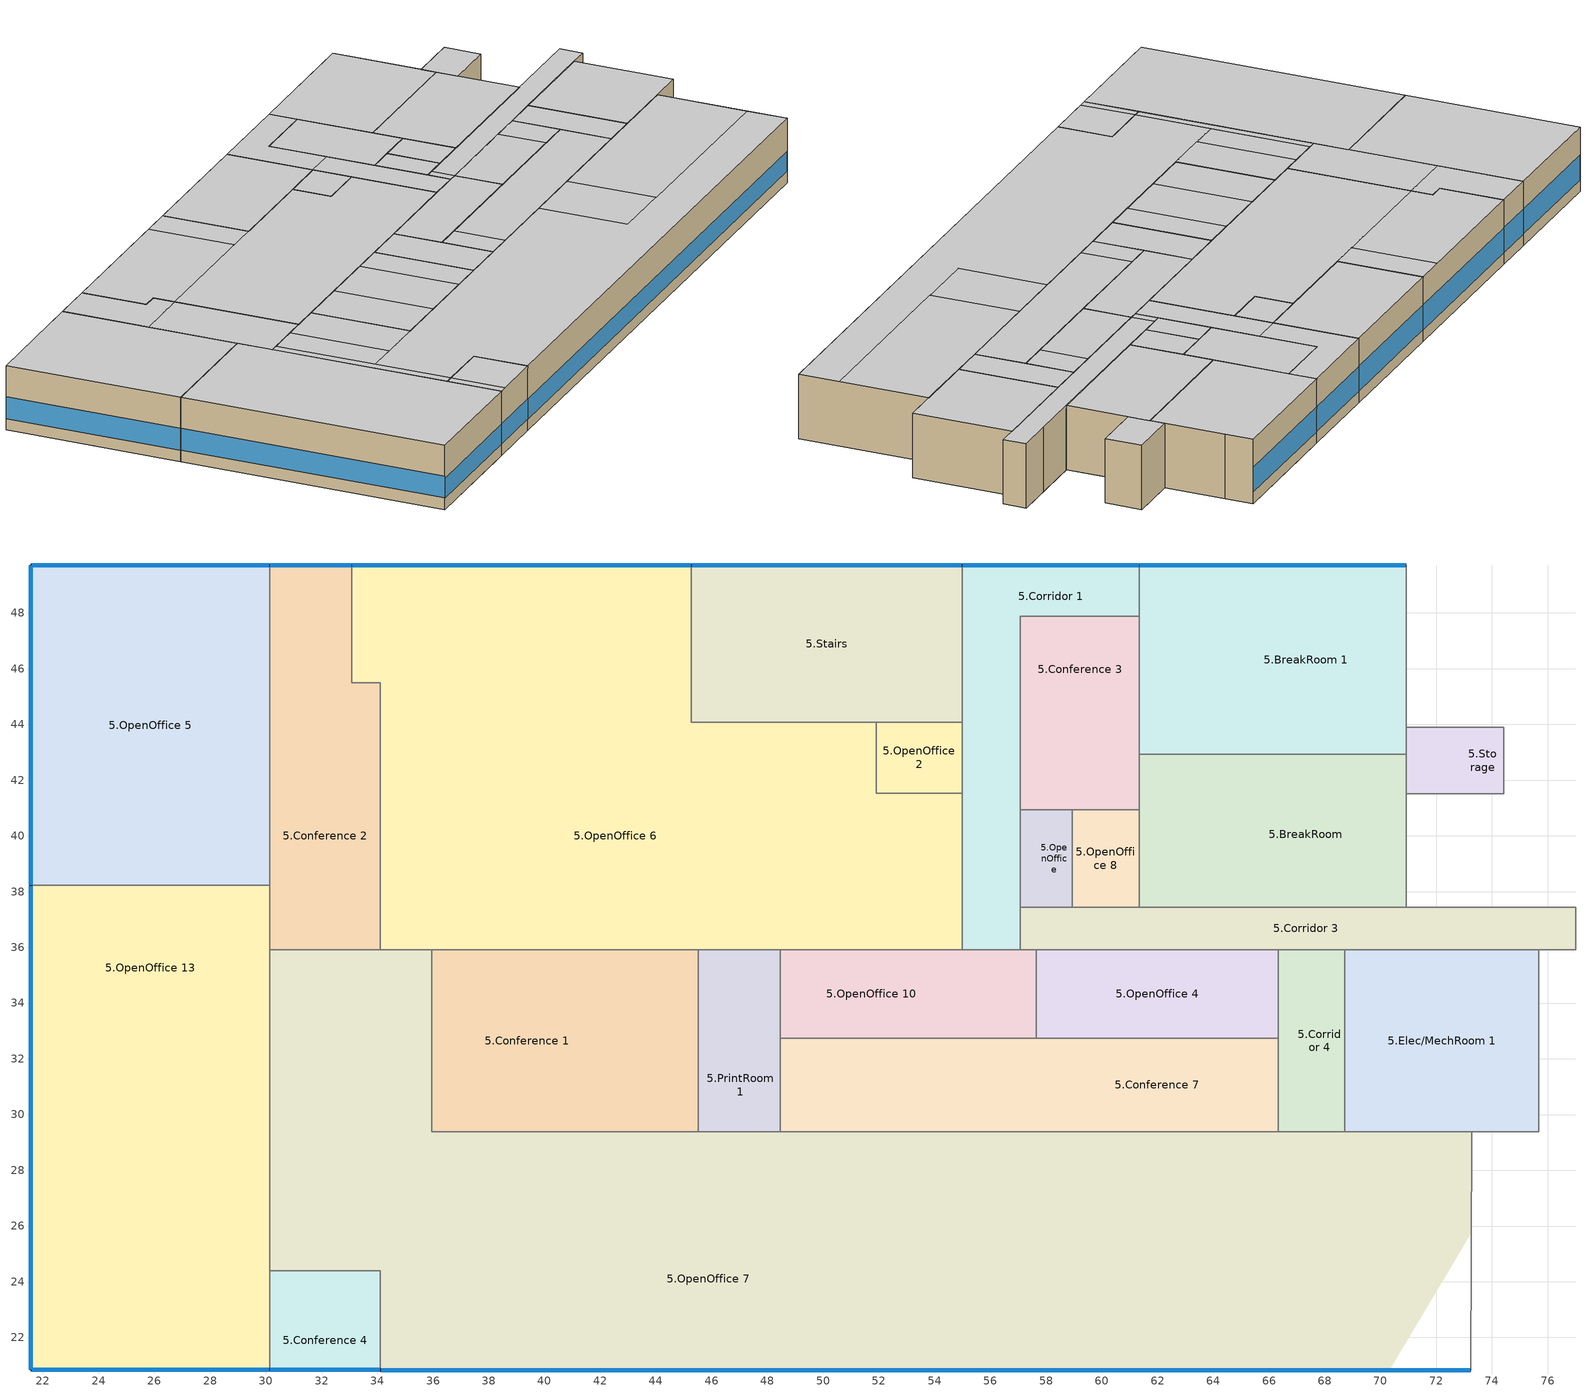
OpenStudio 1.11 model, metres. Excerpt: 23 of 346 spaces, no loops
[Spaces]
5.OpenOffice 13
 floor to 4.Conference 5: 25.83,38.22 25.83,37.41 21.57,37.41 21.57,38.22 z19.35
 floor to 4.Exercise: 28.2,32.3 28.2,26.17 21.57,26.17 21.57,32.3 z19.35
 floor to 4.OpenOffice 7: 30.13,38.22 30.13,32.3 21.57,32.3 21.57,37.41 25.83,37.41 25.83,38.22 z19.35
 floor to 4.Exercise 1: 30.13,22.33 30.13,20.83 29.52,20.83 29.52,22.33 z19.35
 floor to 4.Stair: 29.52,26.17 29.52,20.83 21.57,20.83 21.57,26.17 z19.35
 floor to 4.Corridor 2: 30.13,32.3 30.13,22.33 29.52,22.33 29.52,26.17 28.2,26.17 28.2,32.3 z19.35
 wall outside: 21.57,38.22 21.57,20.83 30.13,20.83 z19.35:23.62
 wall to 5.Conference 2: 30.13,35.92 30.13,38.22 z19.35:23.62
 wall to 5.OpenOffice 7: 30.13,24.4 30.13,35.92 z19.35:23.62
 wall to 5.Conference 4: 30.13,20.83 30.13,24.4 z19.35:23.62
 wall to 5.OpenOffice 5: 30.13,38.22 21.57,38.22 z19.35:23.62
 window: 21.6,20.83 30.11,20.83 z20.12:21.43; 21.57,38.2 21.57,20.86 z20.12:21.56
 ceiling to 6.OpenOffice 17: 30.13,20.83 30.13,38.22 21.57,38.22 21.57,20.83 z23.62
5.Conference 4
 floor to 4.Corridor 2: 31.79,24.4 31.79,22.33 30.13,22.33 30.13,24.4 z19.35
 floor to 4.Exercise 1: 34.11,24.4 34.11,20.83 30.13,20.83 30.13,22.33 31.79,22.33 31.79,24.4 z19.35
 wall outside: 30.13,20.83 34.11,20.83 z19.35:23.62
 wall to 5.OpenOffice 7: 34.11,20.83 34.11,24.4 30.13,24.4 z19.35:23.62
 window: 30.16,20.83 34.09,20.83 z20.12:21.44
 ceiling to 6.OpenOffice 4: 34.11,20.83 34.11,24.4 30.67,24.4 30.67,20.83 z23.62
 ceiling to 6.OpenOffice 17: 30.67,20.83 30.67,24.4 30.13,24.4 30.13,20.83 z23.62
5.OpenOffice 7
 floor to 4.Elec/MechRoom 1: 73.27,29.38 73.26,25.76 72.31,25.76 72.31,29.38 z19.35
 floor to 4.Restroom 2: 42.43,29.38 42.43,27.36 36.31,27.36 36.31,29.38 z19.35
 floor to 4.Restroom 1: 45.61,29.21 45.61,27.36 42.43,27.36 42.43,29.21 z19.35
 floor to 4.Exercise 1: 31.79,27.36 57.64,27.36 57.64,20.83 34.11,20.83 34.11,24.4 31.79,24.4 z19.35
 floor to 4.Restroom: 48.45,29.38 48.45,28.34 51.82,28.34 51.82,27.36 45.61,27.36 45.61,29.38 z19.35; 54.98,29.38 54.98,27.36 51.82,27.36 51.82,29.38 z19.35
 floor to 4.PrintRoom: 45.61,29.38 45.61,29.21 42.43,29.21 42.43,29.38 z19.35
 floor to 4.Conference 4: 66.88,29.38 66.88,27.32 70.32,27.32 70.32,20.83 57.64,20.83 57.64,29.38 z19.35
 floor to 4.Corridor 2: 31.79,27.36 31.79,24.4 30.13,24.4 30.13,27.36 z19.35
 floor to 4.Restroom 3: 35.95,35.92 35.95,29.38 36.31,29.38 36.31,27.36 30.13,27.36 30.13,35.92 z19.35
 floor to 4.OpenOffice: 57.64,29.38 57.64,27.36 54.98,27.36 54.98,29.38 z19.35
 floor to 4.OpenOffice 3: 34.11,35.92 35.95,35.92 30.13,35.92 z19.35
 floor to 4.OpenOffice 5: 51.82,29.38 51.82,28.34 48.45,28.34 48.45,29.38 z19.35
 floor adiabatic (Interior Floor): 72.31,29.38 72.31,25.76 73.26,25.76 70.32,20.83 70.32,27.32 66.88,27.32 66.88,29.38 z19.35
 wall outside: 34.11,20.83 73.24,20.83 z19.35:23.62
 wall to 5.Elec/MechRoom 1: 73.27,29.38 72.31,29.38 68.73,29.38 z19.35:23.62
 wall to 5.Conference 2: 34.11,35.92 30.13,35.92 z19.35:23.62
 wall to 5.OpenOffice 6: 35.95,35.92 34.11,35.92 z19.35:23.62
 wall to 5.Conference 1: 45.52,29.38 35.95,29.38 35.95,35.92 z19.35:23.62
 wall to 5.PrintRoom 1: 48.45,29.38 45.52,29.38 z19.35:23.62
 wall to 5.Conference 7: 66.33,29.38 48.45,29.38 z19.35:23.62
 wall to 5.Corridor 4: 68.73,29.38 66.33,29.38 z19.35:23.62
 wall to 5.OpenOffice 11: 73.24,20.83 73.27,29.38 z19.35:23.62
 window: 34.14,20.83 73.22,20.83 z20.12:21.42
 ceiling to 6.OpenOffice 4: 73.25,23.5 73.27,29.38 59.58,29.38 59.58,23.5 z23.62; 73.24,20.83 73.25,23.5 55.34,23.5 55.34,29.38 30.67,29.38 30.67,24.4 34.11,24.4 34.11,20.83 z23.62
 ceiling to 6.Conference 7: 32.77,29.38 32.77,35.92 30.67,35.92 30.67,29.38 z23.62
 ceiling to 6.OpenOffice 17: 30.67,24.4 30.67,35.92 30.13,35.92 30.13,24.4 z23.62
 ceiling to 6.OpenOffice: 35.95,29.38 35.95,35.92 34.11,35.92 32.77,35.92 32.77,29.38 z23.62
 ceiling to 6.Conference 6: 59.58,23.5 59.58,29.38 55.34,29.38 55.34,23.5 z23.62
5.Conference 1
 floor to 4.PrintRoom: 45.52,35.92 45.52,29.38 42.43,29.38 42.43,35.92 z19.35
 floor to 4.Restroom 2: 36.31,35.92 42.43,35.92 42.43,29.38 36.31,29.38 z19.35
 floor to 4.Restroom 3: 36.31,35.92 36.31,29.38 35.95,29.38 35.95,35.92 z19.35
 wall to 5.PrintRoom 1: 45.52,29.38 45.52,35.92 z19.35:23.62
 wall to 5.OpenOffice 6: 45.52,35.92 35.95,35.92 z19.35:23.62
 ceiling to 6.Storage 2: 45.52,29.38 45.52,35.92 43.3,35.92 43.3,29.38 z23.62
 ceiling to 6.Conference 3: 43.3,29.38 43.3,35.92 39.41,35.92 39.41,29.38 z23.62
 ceiling to 6.OpenOffice: 39.41,29.38 39.41,35.92 35.95,35.92 35.95,29.38 z23.62
5.PrintRoom 1
 floor to 4.PrintRoom: 45.61,35.92 45.61,29.38 45.52,29.38 45.52,35.92 z19.35
 floor to 4.Conference 1: 48.45,35.92 48.45,32.74 45.61,32.74 45.61,35.92 z19.35
 floor to 4.Restroom: 45.61,32.74 48.45,32.74 48.45,29.38 45.61,29.38 z19.35
 wall to 5.OpenOffice 10: 48.45,32.74 48.45,35.92 z19.35:23.62
 wall to 5.Conference 7: 48.45,29.38 48.45,32.74 z19.35:23.62
 wall to 5.OpenOffice 6: 48.45,35.92 45.52,35.92 z19.35:23.62
 ceiling to 6.PrintRoom 1: 48.45,29.38 48.45,35.92 45.52,35.92 45.52,29.38 z23.62
5.Conference 7
 floor to 4.Restroom 4: 66.33,32.74 66.33,29.38 57.64,29.38 57.64,32.74 z19.35
 floor to 4.Restroom: 54.98,32.06 54.98,29.38 51.82,29.38 51.82,32.06 z19.35
 floor to 4.Conference 1: 54.98,32.74 54.98,32.06 51.82,32.06 51.82,32.74 z19.35
 floor to 4.OpenOffice 5: 51.82,32.74 51.82,29.38 48.45,29.38 48.45,32.74 z19.35
 floor to 4.OpenOffice: 57.64,32.74 57.64,29.38 54.98,29.38 54.98,32.74 z19.35
 wall to 5.OpenOffice 4: 66.33,32.74 57.64,32.74 z19.35:23.62
 wall to 5.Corridor 4: 66.33,29.38 66.33,32.74 z19.35:23.62
 wall to 5.OpenOffice 10: 57.64,32.74 51.82,32.74 49.6,32.74 48.45,32.74 z19.35:23.62
 ceiling to 6.OpenOffice 15: 66.33,29.38 66.33,32.74 50.27,32.74 50.27,29.38 z23.62
 ceiling to 6.OpenOffice 6: 50.27,29.38 50.27,32.74 48.45,32.74 48.45,29.38 z23.62
5.Corridor 4
 floor to 4.Restroom 4: 66.88,35.92 66.88,29.38 66.33,29.38 66.33,35.92 z19.35
 floor to 4.Corridor 4: 68.73,35.92 68.73,29.38 66.88,29.38 66.88,35.92 z19.35
 wall to 5.OpenOffice 4: 66.33,35.92 66.33,32.74 z19.35:23.62
 wall to 5.Corridor 3: 68.73,35.92 66.33,35.92 z19.35:23.62
 wall to 5.Elec/MechRoom 1: 68.73,29.38 68.73,35.92 z19.35:23.62
 ceiling to 6.Corridor: 68.73,29.38 68.73,35.92 66.33,35.92 66.33,29.38 z23.62
5.Elec/MechRoom 1
 floor to 4.Elec/MechRoom 1: 75.68,35.92 75.68,29.38 68.73,29.38 68.73,35.92 z19.35
 wall to 5.Corridor 3: 75.68,35.92 68.73,35.92 z19.35:23.62
 wall to 5.Restroom: 75.68,29.38 75.68,35.92 z19.35:23.62
 wall to 5.OpenOffice 11: 73.27,29.38 75.68,29.38 z19.35:23.62
 ceiling to 6.Elec/MechRoom: 75.68,29.38 75.68,35.92 68.73,35.92 68.73,29.38 z23.62
5.OpenOffice 10
 floor to 4.Conference 1: 54.98,35.92 54.98,32.74 48.45,32.74 48.45,35.92 z19.35
 floor to 4.OpenOffice: 57.64,35.92 57.64,32.74 54.98,32.74 54.98,35.92 z19.35
 wall to 5.OpenOffice 6: 54.98,35.92 48.45,35.92 z19.35:23.62
 wall to 5.Corridor 1: 57.07,35.92 54.98,35.92 z19.35:23.62
 wall to 5.Corridor 3: 57.64,35.92 57.07,35.92 z19.35:23.62
 wall to 5.OpenOffice 4: 57.64,32.74 57.64,35.92 z19.35:23.62
 ceiling to 6.OpenOffice 9: 57.64,32.74 57.64,35.92 48.45,35.92 48.45,32.74 z23.62
5.OpenOffice 4
 floor to 4.Restroom 4: 66.33,35.92 66.33,32.74 57.64,32.74 57.64,35.92 z19.35
 wall to 5.Corridor 3: 66.33,35.92 57.64,35.92 z19.35:23.62
 ceiling to 6.OpenOffice 9: 64.19,32.74 64.19,35.92 57.64,35.92 57.64,32.74 z23.62
 ceiling to 6.Storage 1: 66.33,32.74 66.33,35.92 64.19,35.92 64.19,32.74 z23.62
5.OpenOffice 6
 floor to 4.OpenOffice 1: 51.91,44.08 51.91,41.54 54.98,41.54 54.98,37.41 50.98,37.41 50.98,44.08 z19.35
 floor to 4.OpenOffice 2: 45.27,49.72 45.27,44.08 34.11,44.08 34.11,45.5 33.08,45.5 33.08,49.72 z19.35
 floor to 4.OpenOffice 3: 50.98,44.08 50.98,37.41 54.98,37.41 54.98,35.92 43.6,35.92 43.6,38.67 34.11,38.67 34.11,44.08 z19.35; 41.22,38.67 41.22,35.92 35.95,35.92 34.11,35.92 34.11,38.67 z19.35
 floor to 4.OpenOffice 6: 43.6,38.67 43.6,35.92 41.22,35.92 41.22,38.67 z19.35
 wall outside: 45.27,49.72 33.08,49.72 z19.35:23.62
 wall to 5.Conference 2: 33.08,49.72 33.08,45.5 34.11,45.5 34.11,35.92 z19.35:23.62
 wall to 5.Stairs: 51.91,44.08 45.27,44.08 45.27,49.72 z19.35:23.62
 wall to 5.OpenOffice 2: 54.98,41.54 51.91,41.54 51.91,44.08 z19.35:23.62
 wall to 5.Corridor 1: 54.98,35.92 54.98,41.54 z19.35:23.62
 window: 45.25,49.72 33.11,49.72 z20.12:21.75
 ceiling to 6.OpenOffice 14: 54.98,35.92 54.98,41.54 51.91,41.54 51.91,44.08 34.11,44.08 34.11,35.92 35.95,35.92 z23.62
 ceiling to 6.Conference 5: 45.27,44.08 45.27,49.72 43.14,49.72 43.14,44.08 z23.62
 ceiling to 6.OpenOffice 20: 43.14,44.08 43.14,49.72 33.08,49.72 33.08,45.5 34.11,45.5 34.11,44.08 z23.62
5.Corridor 1
 floor to 4.Corridor 10: 54.98,44.08 57.07,44.08 57.07,35.92 54.98,35.92 z19.35
 floor to 4.BreakRoom 1: 61.34,49.72 61.34,47.88 57.07,47.88 57.07,44.08 54.98,44.08 54.98,49.72 z19.35
 wall outside: 61.34,49.72 54.98,49.72 z19.35:23.62
 wall to 5.OpenOffice: 57.07,37.43 57.07,40.93 z19.35:23.62
 wall to 5.Corridor 3: 57.07,35.92 57.07,37.43 z19.35:23.62
 wall to 5.OpenOffice 2: 54.98,44.08 54.98,41.54 z19.35:23.62
 wall to 5.Stairs: 54.98,49.72 54.98,44.08 z19.35:23.62
 wall to 5.BreakRoom 1: 61.34,47.88 61.34,49.72 z19.35:23.62
 wall to 5.Conference 3: 57.07,40.93 57.07,47.88 61.34,47.88 z19.35:23.62
 window: 61.32,49.72 55.01,49.72 z20.12:21.76
 ceiling to 6.OpenOffice 14: 57.07,35.92 57.07,44.08 54.98,44.08 54.98,35.92 z23.62
 ceiling to 6.Corridor 1: 57.07,44.08 57.07,47.88 61.34,47.88 61.34,49.72 54.98,49.72 54.98,44.08 z23.62
5.Corridor 3
 floor to 4.Corridor 7: 77,37.43 77,35.92 57.64,35.92 57.64,37.43 z19.35
 floor to 4.Corridor 10: 57.64,37.43 57.64,35.92 57.07,35.92 57.07,37.43 z19.35
 wall to 5.OpenOffice 14: 77,37.43 74.42,37.43 z19.35:23.62
 wall to 5.Corridor 2: 77,35.92 77,37.43 z19.35:23.62
 wall to 5.Restroom: 75.68,35.92 77,35.92 z19.35:23.62
 wall to 5.OpenOffice: 58.94,37.43 57.64,37.43 57.07,37.43 z19.35:23.62
 wall to 5.OpenOffice 8: 61.34,37.43 58.94,37.43 z19.35:23.62
 wall to 5.BreakRoom: 70.93,37.43 61.34,37.43 z19.35:23.62
 wall to 5.Conference 5: 74.42,37.43 70.93,37.43 z19.35:23.62
 ceiling to 6.OpenOffice 14: 57.64,35.92 57.64,37.43 57.07,37.43 57.07,35.92 z23.62
 ceiling to 6.Corridor 2: 77,35.92 77,37.43 57.64,37.43 57.64,35.92 z23.62
5.Conference 2
 floor to 4.OpenOffice 2: 33.08,49.72 33.08,45.5 34.11,45.5 34.11,44.08 30.13,44.08 30.13,49.72 z19.35
 floor to 4.OpenOffice 3: 34.11,44.08 34.11,35.92 30.13,35.92 30.13,44.08 z19.35
 wall outside: 33.08,49.72 30.13,49.72 z19.35:23.62
 wall to 5.OpenOffice 5: 30.13,49.72 30.13,38.22 z19.35:23.62
 window: 33.06,49.72 30.16,49.72 z20.12:21.78
 ceiling to 6.OpenOffice 20: 34.11,44.08 34.11,45.5 33.08,45.5 33.08,49.72 30.13,49.72 30.13,44.08 z23.62
 ceiling to 6.OpenOffice 14: 34.11,35.92 34.11,44.08 30.13,44.08 30.13,35.92 z23.62
5.OpenOffice
 floor to 4.BreakRoom: 58.94,40.93 58.94,37.43 57.64,37.43 57.64,40.93 z19.35
 floor to 4.Corridor 10: 57.64,40.93 57.64,37.43 57.07,37.43 57.07,40.93 z19.35
 wall to 5.Conference 3: 58.94,40.93 57.07,40.93 z19.35:23.62
 wall to 5.OpenOffice 8: 58.94,37.43 58.94,40.93 z19.35:23.62
 ceiling to 6.OpenOffice 7: 58.94,37.43 58.94,40.93 57.07,40.93 57.07,37.43 z23.62
5.OpenOffice 8
 floor to 4.BreakRoom: 61.34,40.93 61.34,37.43 58.94,37.43 58.94,40.93 z19.35
 wall to 5.Conference 3: 61.34,40.93 58.94,40.93 z19.35:23.62
 wall to 5.BreakRoom: 61.34,37.43 61.34,40.93 z19.35:23.62
 ceiling to 6.OpenOffice 5: 61.34,37.43 61.34,40.93 58.94,40.93 58.94,37.43 z23.62
5.BreakRoom
 floor to 4.Storage 1: 70.93,42.67 70.93,37.43 63.7,37.43 63.7,42.67 z19.35
 floor to 4.BreakRoom: 63.7,42.93 63.7,37.43 61.34,37.43 61.34,42.93 z19.35
 floor to 4.Conference 6: 70.93,42.93 70.93,42.67 63.7,42.67 63.7,42.93 z19.35
 wall to 5.Conference 3: 61.34,42.93 61.34,40.93 z19.35:23.62
 wall to 5.BreakRoom 1: 70.93,42.93 61.34,42.93 z19.35:23.62
 wall to 5.Storage: 70.93,41.51 70.93,42.93 z19.35:23.62
 wall to 5.Conference 5: 70.93,37.43 70.93,41.51 z19.35:23.62
 ceiling to 6.BreakRoom: 70.93,37.43 70.93,42.93 61.34,42.93 61.34,37.43 z23.62
5.OpenOffice 5
 floor to 4.Conference 5: 25.83,40.19 25.83,38.22 21.57,38.22 21.57,40.19 z19.35
 floor to 4.OpenOffice 7: 30.13,49.72 30.13,38.22 25.83,38.22 25.83,40.19 21.57,40.19 21.57,49.72 z19.35
 wall outside: 30.13,49.72 21.57,49.72 21.57,38.22 z19.35:23.62
 window: 21.57,49.7 21.57,38.25 z20.12:21.56; 30.11,49.72 21.6,49.72 z20.12:21.76
 ceiling to 6.OpenOffice 17: 30.13,38.22 30.13,49.72 21.57,49.72 21.57,38.22 z23.62
5.Conference 3
 floor to 4.Corridor 10: 57.64,44.08 57.64,40.93 57.07,40.93 57.07,44.08 z19.35
 floor to 4.BreakRoom: 61.34,44.08 61.34,40.93 57.64,40.93 57.64,44.08 z19.35
 floor to 4.BreakRoom 1: 61.34,47.88 61.34,44.08 57.07,44.08 57.07,47.88 z19.35
 wall to 5.BreakRoom 1: 61.34,42.93 61.34,47.88 z19.35:23.62
 ceiling to 6.Conference 2: 61.34,40.93 61.34,47.88 57.07,47.88 57.07,40.93 z23.62
5.Storage
 floor to 4.Conference 6: 72.91,43.89 72.91,42.67 70.93,42.67 70.93,43.89 z19.35
 floor to 4.Storage 1: 71.36,42.67 71.36,41.51 70.93,41.51 70.93,42.67 z19.35
 floor to 4.Conference 9: 74.42,43.89 74.42,41.51 72.91,41.51 72.91,43.89 z19.35
 floor to 4.Corridor 1: 72.91,42.67 72.91,41.51 71.36,41.51 71.36,42.67 z19.35
 wall to 5.BreakRoom 1: 70.93,43.89 70.93,42.93 z19.35:23.62
 wall to 5.Conference 12: 74.42,43.89 70.93,43.89 z19.35:23.62
 wall to 5.OpenOffice 14: 74.42,41.51 74.42,43.89 z19.35:23.62
 wall to 5.Conference 5: 70.93,41.51 74.42,41.51 z19.35:23.62
 ceiling to 6.Storage: 74.42,41.51 74.42,43.89 70.93,43.89 70.93,41.51 z23.62
5.OpenOffice 2
 floor to 4.OpenOffice 1: 54.98,44.08 54.98,41.54 51.91,41.54 51.91,44.08 z19.35
 wall to 5.Stairs: 54.98,44.08 51.91,44.08 z19.35:23.62
 ceiling to 6.OpenOffice 14: 54.98,41.54 54.98,44.08 51.91,44.08 51.91,41.54 z23.62
5.BreakRoom 1
 floor to 4.BreakRoom: 61.34,44.08 63.7,44.08 63.7,42.93 61.34,42.93 z19.35
 floor to 4.Conference 6: 70.93,49.72 70.93,42.93 63.7,42.93 63.7,49.72 z19.35
 floor to 4.BreakRoom 1: 63.7,49.72 63.7,44.08 61.34,44.08 61.34,49.72 z19.35
 wall outside: 70.93,49.72 61.34,49.72 z19.35:23.62
 wall to 5.OpenOffice 14: 70.93,47.88 70.93,49.72 z19.35:23.62
 wall to 5.Conference 12: 70.93,43.89 70.93,47.88 z19.35:23.62
 window: 70.91,49.72 61.37,49.72 z20.12:21.76
 ceiling to 6.BreakRoom 1: 70.93,42.93 70.93,49.72 61.34,49.72 61.34,42.93 z23.62
5.Stairs
 floor to 4.Stairs 1: 54.98,49.72 54.98,44.08 45.27,44.08 45.27,49.72 z19.35
 wall outside: 54.98,49.72 45.27,49.72 z19.35:23.62
 window: 54.96,49.72 45.3,49.72 z20.12:21.76
 ceiling to 6.Stairs: 54.98,44.08 54.98,49.72 45.27,49.72 45.27,44.08 z23.62
[Building]
Building 1: Space Type=OpenOffice; Default Construction Set=Proposed Construction Set; Default Schedule Set=90.1-2007 - Office - OpenOffice Schedule Set
[ClimateZones]
Climate Zone Institution Name 1=ASHRAE; Climate Zone Document Name 1=ANSI/ASHRAE Standard 169; Climate Zone Document Year 1=2006; Climate Zone Institution Name 2=CEC; Climate Zone Document Name 2=California Climate Zone Descriptions; Climate Zone Document Year 2=1995
[Site]
Denver Intl Ap: Latitude {deg}=39.83; Longitude {deg}=-104.65; Time Zone {hr}=-7; Elevation {m}=1650
[SizingPeriod:DesignDay] Barometric Pressure {Pa}=83011; Sky Clearness=0; Rain Indicator=0; Snow Indicator=0; Day of Month=21; Daylight Saving Time Indicator=0; Dry-Bulb Temperature Range Modifier Type=DefaultMultipliers
Name | Maximum Dry-Bulb Temperature {C} | Daily Dry-Bulb Temperature Range {deltaC} | Humidity Indicating Conditions at Maximum Dry-Bulb | Wind Speed {m/s} | Wind Direction {deg} | Month | Day Type | Humidity Indicating Type | Solar Model Indicator | ASHRAE Taub | ASHRAE Taud
Denver Intl Ap Ann Clg .4% Condns DP=>MDB | 19.9 | 15.2 | 16 | 4.2 | 80 | 7 | SummerDesignDay | Dewpoint | ASHRAETau | 0.424 | 2.012
Denver Intl Ap Ann Hum_n 99.6% Condns DP=>MCDB | -11.7 | 0 | -21.5 | 3.3 | 160 | 12 | WinterDesignDay | Dewpoint | ASHRAEClearSky
Denver Intl Ap Ann Htg 99.6% Condns DB | -17.4 | 0 | -17.4 | 3.3 | 160 | 12 | WinterDesignDay | Wetbulb | ASHRAEClearSky
Denver Intl Ap Ann Clg .4% Condns WB=>MDB | 27.3 | 15.2 | 18.3 | 4.2 | 80 | 7 | SummerDesignDay | Wetbulb | ASHRAETau | 0.424 | 2.012
[Construction]
ExtSlabCarpet 4in ClimateZone 1-8: MAT-CC05 4 HW CONCRETE, CP02 CARPET PAD
Exterior Door: F08 Metal surface, I01 25mm insulation board
Interior Ceiling: M11 100mm lightweight concrete, F05 Ceiling air space resistance, F16 Acoustic tile
Interior Door; Interior Partition: G05 25mm wood
Interior Floor: F16 Acoustic tile, F05 Ceiling air space resistance, M11 100mm lightweight concrete
Interior Wall: G01a 19mm gypsum board, F04 Wall air space resistance, G01a 19mm gypsum board
Interior Window: Clear 3mm
90.1-2007 Nonres 5B Skylight without Curb: Theoretical Glass [146]
VE 1-45 C: VE 1-45 WM
Precast Concrete Panel Wall Construction: MAT-SHEATH 1, Wall Insulation Precast concrete panels, 1/2IN Gypsum 1
R-30 Roof Construction: Roof Membrane 1, Roof Insulation [14]_R-value 30.0 (ft^2*h*R/Btu), Metal Decking 1
[Material] Thermal Absorptance=0.9
Name | Roughness | Thickness {m} | Conductivity {W/m-K} | Density {kg/m3} | Specific Heat {J/kg-K} | Solar Absorptance | Visible Absorptance
MAT-CC05 4 HW CONCRETE | Rough | 0.1016 | 1.311 | 2240 | 836.8 | 0.7 | 0.7
F08 Metal surface | Smooth | 0.0008 | 45.28 | 7824 | 500 | 0.7 | 0.7
I01 25mm insulation board | MediumRough | 0.0254 | 0.03 | 43 | 1210 | 0.7 | 0.7
M11 100mm lightweight concrete | MediumRough | 0.1016 | 0.53 | 1280 | 840 | 0.7 | 0.7
F16 Acoustic tile | MediumSmooth | 0.0191 | 0.06 | 368 | 590 | 0.7 | 0.7
G05 25mm wood | MediumSmooth | 0.0254 | 0.15 | 608 | 1630 | 0.7 | 0.7
G01a 19mm gypsum board | MediumSmooth | 0.019 | 0.16 | 800 | 1090 | 0.7 | 0.7
1/2IN Gypsum 1 | Smooth | 0.01271 | 0.16 | 784.9 | 830 | 0.92 | 0.92
Roof Membrane 1 | VeryRough | 0.0095 | 0.16 | 1121.29 | 1460 | 0.7 | 0.7
Metal Decking 1 | MediumSmooth | 0.001524 | 45.006 | 7680 | 418.4 | 0.7 | 0.3
Wall Insulation Precast concrete panels | MediumRough | 0.0949646 | 0.045 | 265 | 836.8 | 0.7 | 0.7
Roof Insulation [14]_R-value 30.0 (ft^2*h*R/Btu) | MediumRough | 0.258882 | 0.049 | 265 | 836.8 | 0.7 | 0.7
[Material:NoMass] Thermal Absorptance=0.9; Solar Absorptance=0.7
Name | Roughness | Thermal Resistance {m2-K/W} | Visible Absorptance
CP02 CARPET PAD | Smooth | 0.1 | 0.8
MAT-SHEATH 1 | Rough | 0.36256 | 0.7
[WindowMaterial:Glazing] Optical Data Type=SpectralAverage; Thickness {m}=0.003; Infrared Transmittance at Normal Incidence=0
Name | Solar Transmittance at Normal Incidence | Front Side Solar Reflectance at Normal Incidence | Back Side Solar Reflectance at Normal Incidence | Visible Transmittance at Normal Incidence | Front Side Visible Reflectance at Normal Incidence | Back Side Visible Reflectance at Normal Incidence | Front Side Infrared Hemispherical Emissivity | Back Side Infrared Hemispherical Emissivity | Conductivity {W/m-K} | Dirt Correction Factor for Solar and Visible Transmittance | Solar Diffusing
Clear 3mm | 0.837 | 0.075 | 0 | 0.898 | 0.081 | 0 | 0.84 | 0.84 | 0.9 | 1 | Yes
Theoretical Glass [146] | 0.481761 | 0.468239 | 0.468239 | 0.621562 | 0.328438 | 0.328438 | 0.9 | 0.9 | 0.03026
[WindowMaterial:SimpleGlazingSystem]
VE 1-45 WM: U-Factor {W/m2-K}=2.39623; Solar Heat Gain Coefficient=0.285; Visible Transmittance=0.336
[Material:AirGap]
Name | Thermal Resistance {m2-K/W}
F05 Ceiling air space resistance | 0.18
F04 Wall air space resistance | 0.15
[DefaultSurfaceConstructions]
Name | Floor Construction | Wall Construction | Roof Ceiling Construction
Default Surface Constructions 188 | Interior Floor | Interior Wall | Interior Ceiling
Default Surface Constructions 189 | ExtSlabCarpet 4in ClimateZone 1-8 | ExtSlabCarpet 4in ClimateZone 1-8 | ExtSlabCarpet 4in ClimateZone 1-8
Default Surface Constructions 187 adj ext wall insulation adj ext wall insulation adj roof insulation | ExtSlabCarpet 4in ClimateZone 1-8 | Precast Concrete Panel Wall Construction | R-30 Roof Construction
[DefaultSubSurfaceConstructions]
Name | Fixed Window Construction | Operable Window Construction | Door Construction | Skylight Construction | Tubular Daylight Dome Construction | Tubular Daylight Diffuser Construction
Default Sub Surface Constructions 125 | VE 1-45 C | VE 1-45 C | Exterior Door | 90.1-2007 Nonres 5B Skylight without Curb | Interior Window | Interior Window
Default Sub Surface Constructions 126 | Interior Window | Interior Window | Interior Door
[DefaultConstructionSet]
Proposed Construction Set: Default Exterior Surface Constructions=Default Surface Constructions 187 adj ext wall insulation adj ext wall insulation adj roof insulation; Default Interior Surface Constructions=Default Surface Constructions 188; Default Ground Contact Surface Constructions=Default Surface Constructions 189; Default Exterior SubSurface Constructions=Default Sub Surface Constructions 125; Default Interior SubSurface Constructions=Default Sub Surface Constructions 126; Interior Partition Construction=Interior Partition
[SpaceType] Standards Building Type=Office
Name | Default Schedule Set | Design Specification Outdoor Air Object | Standards Space Type
BreakRoom | 90.1-2007 - Office - BreakRoom Schedule Set | 90.1-2007 - Office - BreakRoom Ventilation | BreakRoom
Conference | 90.1-2007 - Office - Conference Schedule Set | 90.1-2007 - Office - Conference Ventilation | Conference
Corridor | 90.1-2007 - Office - Corridor Schedule Set | 90.1-2007 - Office - Corridor Ventilation | Corridor
Elec/MechRoom | 90.1-2007 - Office - Elec/MechRoom Schedule Set | 90.1-2007 - Office - Elec/MechRoom Ventilation | Elec/MechRoom
OpenOffice | 90.1-2007 - Office - OpenOffice Schedule Set | 90.1-2007 - Office - OpenOffice Ventilation | OpenOffice
PrintRoom | 90.1-2007 - Office - PrintRoom Schedule Set | 90.1-2007 - Office - PrintRoom Ventilation | PrintRoom
Stair | 90.1-2007 - Office - Stair Schedule Set | 90.1-2007 - Office - Stair Ventilation | Stair
Storage | 90.1-2007 - Office - Storage Schedule Set | 90.1-2007 - Office - Storage Ventilation | Storage
Stairs | 90.1-2007 - Retail - Back_Space Schedule Set | 90.1-2007 - Retail - Back_Space Ventilation | Stair
[DefaultScheduleSet]
Name | Number of People Schedule | People Activity Level Schedule | Lighting Schedule | Electric Equipment Schedule | Infiltration Schedule
90.1-2007 - Office - BreakRoom Schedule Set; 90.1-2007 - Office - Conference Schedule Set; 90.1-2007 - Office - Corridor Schedule Set; 90.1-2007 - Office - OpenOffice Schedule Set; 90.1-2007 - Office - PrintRoom Schedule Set | Medium Office Bldg Occ | Medium Office Activity | Office Bldg Light | Medium Office Bldg Equip | Medium Office Infil Quarter On
90.1-2007 - Office - Elec/MechRoom Schedule Set |  |  | Office Bldg Light | Medium Office Bldg Equip | Medium Office Infil Quarter On
90.1-2007 - Office - Stair Schedule Set; 90.1-2007 - Office - Storage Schedule Set |  |  | Office Bldg Light |  | Medium Office Infil Quarter On
90.1-2007 - Retail - Back_Space Schedule Set | Retail Bldg Occ | Retail Activity | Retail Bldg Light | Retail Bldg Equip | Retail Infil Half On
[Lights:Definition] Design Level Calculation Method=Watts/Area
Name | Watts per Space Floor Area {W/m2}
90.1-2007 - Office - BreakRoom Lights Definition | 5.05904
90.1-2007 - Office - Conference Lights Definition | 6.78126
90.1-2007 - Office - Corridor Lights Definition | 5.27432
90.1-2007 - Office - Elec/MechRoom Lights Definition | 6.45835
90.1-2007 - Office - OpenOffice Lights Definition | 3.33681
90.1-2007 - Office - PrintRoom Lights Definition | 11.8403
90.1-2007 - Office - Stair Lights Definition | 3.65973
90.1-2007 - Office - Storage Lights Definition | 3.01389
90.1-2007 - Retail - Back_Space Lights Definition | 8.61113
[Lights]
Name | Lights Definition | Space or SpaceType
90.1-2007 - Office - BreakRoom Lights | 90.1-2007 - Office - BreakRoom Lights Definition | BreakRoom
90.1-2007 - Office - Conference Lights | 90.1-2007 - Office - Conference Lights Definition | Conference
90.1-2007 - Office - Corridor Lights | 90.1-2007 - Office - Corridor Lights Definition | Corridor
90.1-2007 - Office - Elec/MechRoom Lights | 90.1-2007 - Office - Elec/MechRoom Lights Definition | Elec/MechRoom
90.1-2007 - Office - OpenOffice Lights | 90.1-2007 - Office - OpenOffice Lights Definition | OpenOffice
90.1-2007 - Office - PrintRoom Lights | 90.1-2007 - Office - PrintRoom Lights Definition | PrintRoom
90.1-2007 - Office - Stair Lights | 90.1-2007 - Office - Stair Lights Definition | Stair
90.1-2007 - Office - Storage Lights | 90.1-2007 - Office - Storage Lights Definition | Storage
90.1-2007 - Retail - Back_Space Lights 1 | 90.1-2007 - Retail - Back_Space Lights Definition | Stairs
[DesignSpecification:OutdoorAir] Outdoor Air Method=Sum
Name | Outdoor Air Flow per Person {m3/s-person} | Outdoor Air Flow per Floor Area {m3/s-m2}
90.1-2007 - Office - BreakRoom Ventilation; 90.1-2007 - Office - Conference Ventilation; 90.1-2007 - Office - OpenOffice Ventilation | 0.00235974 | 0.0003048
90.1-2007 - Office - Corridor Ventilation; 90.1-2007 - Office - PrintRoom Ventilation; 90.1-2007 - Office - Stair Ventilation |  | 0.0003048
90.1-2007 - Office - Elec/MechRoom Ventilation; 90.1-2007 - Office - Storage Ventilation; 90.1-2007 - Retail - Back_Space Ventilation |  | 0.0006096
[People:Definition] Number of People Calculation Method=People/Area; Fraction Radiant=0.3
Name | People per Space Floor Area {person/m2}
90.1-2007 - Office - BreakRoom People Definition; 90.1-2007 - Office - Conference People Definition | 0.538196
90.1-2007 - Office - Corridor People Definition | 0.0107639
90.1-2007 - Office - OpenOffice People Definition | 0.0565105
90.1-2007 - Office - PrintRoom People Definition | 0.107639
90.1-2007 - Retail - Back_Space People Definition | 0.0358438
[People]
Name | People Definition | Space or SpaceType
90.1-2007 - Office - BreakRoom People | 90.1-2007 - Office - BreakRoom People Definition | BreakRoom
90.1-2007 - Office - Conference People | 90.1-2007 - Office - Conference People Definition | Conference
90.1-2007 - Office - Corridor People | 90.1-2007 - Office - Corridor People Definition | Corridor
90.1-2007 - Office - OpenOffice People | 90.1-2007 - Office - OpenOffice People Definition | OpenOffice
90.1-2007 - Office - PrintRoom People | 90.1-2007 - Office - PrintRoom People Definition | PrintRoom
90.1-2007 - Retail - Back_Space People 1 | 90.1-2007 - Retail - Back_Space People Definition | Stairs
[SpaceInfiltration:DesignFlowRate] Design Flow Rate Calculation Method=Flow/ExteriorArea; Flow per Exterior Surface Area {m3/s-m2}=0.000226568
Name | Space or SpaceType
90.1-2007 - Office - BreakRoom Infiltration | BreakRoom
90.1-2007 - Office - Conference Infiltration | Conference
90.1-2007 - Office - Corridor Infiltration | Corridor
90.1-2007 - Office - Elec/MechRoom Infiltration | Elec/MechRoom
90.1-2007 - Office - OpenOffice Infiltration | OpenOffice
90.1-2007 - Office - PrintRoom Infiltration | PrintRoom
90.1-2007 - Office - Stair Infiltration | Stair
90.1-2007 - Office - Storage Infiltration | Storage
90.1-2007 - Retail - Back_Space Infiltration 1 | Stairs
[ElectricEquipment:Definition] Design Level Calculation Method=Watts/Area
Name | Watts per Space Floor Area {W/m2}
90.1-2007 - Office - BreakRoom Electric Equipment Definition | 16.1459
90.1-2007 - Office - Conference Electric Equipment Definition | 3.98265
90.1-2007 - Office - Corridor Electric Equipment Definition | 1.72223
90.1-2007 - Office - Elec/MechRoom Electric Equipment Definition | 2.90626
90.1-2007 - Office - OpenOffice Electric Equipment Definition | 7.64238
90.1-2007 - Office - PrintRoom Electric Equipment Definition | 30.0313
90.1-2007 - Retail - Back_Space Electric Equipment Definition | 5.8771
[ElectricEquipment]
Name | Electric Equipment Definition | Space or SpaceType
90.1-2007 - Office - BreakRoom Electric Equipment | 90.1-2007 - Office - BreakRoom Electric Equipment Definition | BreakRoom
90.1-2007 - Office - Conference Electric Equipment | 90.1-2007 - Office - Conference Electric Equipment Definition | Conference
90.1-2007 - Office - Corridor Electric Equipment | 90.1-2007 - Office - Corridor Electric Equipment Definition | Corridor
90.1-2007 - Office - Elec/MechRoom Electric Equipment | 90.1-2007 - Office - Elec/MechRoom Electric Equipment Definition | Elec/MechRoom
90.1-2007 - Office - OpenOffice Electric Equipment | 90.1-2007 - Office - OpenOffice Electric Equipment Definition | OpenOffice
90.1-2007 - Office - PrintRoom Electric Equipment | 90.1-2007 - Office - PrintRoom Electric Equipment Definition | PrintRoom
90.1-2007 - Retail - Back_Space Electric Equipment 1 | 90.1-2007 - Retail - Back_Space Electric Equipment Definition | Stairs
[ThermostatSetpoint:DualSetpoint]
Name | Heating Setpoint Temperature Schedule | Cooling Setpoint Temperature Schedule
5.OpenOffice Zone Thermostat; 5.Corridor 1 Zone Thermostat; 5.OpenOffice 2 Zone Thermostat; 5.BreakRoom Zone Thermostat; 5.Conference 1 Zone Thermostat; 5.Conference 2 Zone Thermostat; 5.OpenOffice 4 Zone Thermostat; 5.OpenOffice 5 Zone Thermostat; 5.Conference 3 Zone Thermostat; 5.Conference 4 Zone Thermostat; 5.OpenOffice 6 Zone Thermostat; 5.OpenOffice 7 Zone Thermostat; 5.Conference 7 Zone Thermostat; 5.OpenOffice 8 Zone Thermostat; 5.OpenOffice 10 Zone Thermostat; 5.Corridor 3 Zone Thermostat; 5.Corridor 4 Zone Thermostat; 5.BreakRoom 1 Zone Thermostat; 5.PrintRoom 1 Zone Thermostat; 5.Storage Zone Thermostat; 5.OpenOffice 13 Zone Thermostat | Medium Office HtgSetp | Medium Office ClgSetp
5.Stairs Zone Thermostat; 5.Elec/MechRoom 1 Zone Thermostat | Unit Heater Htg Sch | Unit Heater Clg Sch
[Space] Building Story=5
Name | Thermal Zone | Space Type
5.OpenOffice 13 | 5.OpenOffice 13 Zone
5.Conference 4 | 5.Conference 4 Zone | Conference
5.OpenOffice 7 | 5.OpenOffice 7 Zone
5.Conference 1 | 5.Conference 1 Zone | Conference
5.PrintRoom 1 | 5.PrintRoom 1 Zone | PrintRoom
5.Conference 7 | 5.Conference 7 Zone | Conference
5.Corridor 4 | 5.Corridor 4 Zone | Corridor
5.Elec/MechRoom 1 | 5.Elec/MechRoom 1 Zone | Elec/MechRoom
5.OpenOffice 10 | 5.OpenOffice 10 Zone
5.OpenOffice 4 | 5.OpenOffice 4 Zone
5.OpenOffice 6 | 5.OpenOffice 6 Zone
5.Corridor 1 | 5.Corridor 1 Zone | Corridor
5.Corridor 3 | 5.Corridor 3 Zone | Corridor
5.Conference 2 | 5.Conference 2 Zone | Conference
5.OpenOffice | 5.OpenOffice Zone
5.OpenOffice 8 | 5.OpenOffice 8 Zone
5.BreakRoom | 5.BreakRoom Zone | BreakRoom
5.OpenOffice 5 | 5.OpenOffice 5 Zone
5.Conference 3 | 5.Conference 3 Zone | Conference
5.Storage | 5.Storage Zone | Storage
5.OpenOffice 2 | 5.OpenOffice 2 Zone
5.BreakRoom 1 | 5.BreakRoom 1 Zone | BreakRoom
5.Stairs | 5.Stairs Zone | Stairs
[BuildingStory]
5
[ThermalZone] Use Ideal Air Loads=No
Name | Thermostat
5.Stairs Zone | 5.Stairs Zone Thermostat
5.OpenOffice Zone | 5.OpenOffice Zone Thermostat
5.Corridor 1 Zone | 5.Corridor 1 Zone Thermostat
5.OpenOffice 2 Zone | 5.OpenOffice 2 Zone Thermostat
5.BreakRoom Zone | 5.BreakRoom Zone Thermostat
5.Conference 1 Zone | 5.Conference 1 Zone Thermostat
5.Conference 2 Zone | 5.Conference 2 Zone Thermostat
5.OpenOffice 4 Zone | 5.OpenOffice 4 Zone Thermostat
5.OpenOffice 5 Zone | 5.OpenOffice 5 Zone Thermostat
5.Conference 3 Zone | 5.Conference 3 Zone Thermostat
5.Conference 4 Zone | 5.Conference 4 Zone Thermostat
5.OpenOffice 6 Zone | 5.OpenOffice 6 Zone Thermostat
5.OpenOffice 7 Zone | 5.OpenOffice 7 Zone Thermostat
5.Conference 7 Zone | 5.Conference 7 Zone Thermostat
5.OpenOffice 8 Zone | 5.OpenOffice 8 Zone Thermostat
5.OpenOffice 10 Zone | 5.OpenOffice 10 Zone Thermostat
5.Corridor 3 Zone | 5.Corridor 3 Zone Thermostat
5.Corridor 4 Zone | 5.Corridor 4 Zone Thermostat
5.BreakRoom 1 Zone | 5.BreakRoom 1 Zone Thermostat
5.Elec/MechRoom 1 Zone | 5.Elec/MechRoom 1 Zone Thermostat
5.PrintRoom 1 Zone | 5.PrintRoom 1 Zone Thermostat
5.Storage Zone | 5.Storage Zone Thermostat
5.OpenOffice 13 Zone | 5.OpenOffice 13 Zone Thermostat
[Schedule:Ruleset]
Name | Default Day Schedule | Summer Design Day Schedule | Winter Design Day Schedule
Office Bldg Light | Office Bldg Light Default Schedule | Office Bldg Light Summer Design Day | Office Bldg Light Winter Design Day
Medium Office HtgSetp | Medium Office HtgSetp Default Schedule | Medium Office HtgSetp Summer Design Day | Medium Office HtgSetp Winter Design Day
Medium Office ClgSetp | Medium Office ClgSetp Default Schedule | Medium Office ClgSetp Summer Design Day | Medium Office ClgSetp Winter Design Day
Medium Office Bldg Occ | Medium Office Bldg Occ Default Schedule | Medium Office Bldg Occ Summer Design Day | Medium Office Bldg Occ Winter Design Day
Medium Office Activity | Medium Office Activity Default Schedule | Medium Office Activity Summer Design Day | Medium Office Activity Winter Design Day
Medium Office Infil Quarter On | Medium Office Infil Quarter On Default Schedule | Medium Office Infil Quarter On Summer Design Day | Medium Office Infil Quarter On Winter Design Day
Medium Office Bldg Equip | Medium Office Bldg Equip Default Schedule | Medium Office Bldg Equip Summer Design Day | Medium Office Bldg Equip Winter Design Day
Unit Heater Htg Sch | Schedule Day 15
Unit Heater Clg Sch | Schedule Day 16
Retail Bldg Occ | Retail Bldg Occ Default Schedule | Retail Bldg Occ Summer Design Day | Retail Bldg Occ Winter Design Day
Retail Activity | Retail Activity Default Schedule | Retail Activity Summer Design Day | Retail Activity Winter Design Day
Retail Bldg Light | Retail Bldg Light Default Schedule | Retail Bldg Light Summer Design Day | Retail Bldg Light Winter Design Day
Retail Bldg Equip | Retail Bldg Equip Default Schedule | Retail Bldg Equip Summer Design Day | Retail Bldg Equip Winter Design Day
Retail Infil Half On | Retail Infil Half On Default Schedule | Retail Infil Half On Summer Design Day | Retail Infil Half On Winter Design Day
[Schedule:Day]
Office Bldg Light Default Schedule: 5, 0, 0.05, 7, 0, 0.1, 8, 0, 0.3, 17, 0, 0.9, 18, 0, 0.7, 20, 0, 0.5, 22, 0, 0.3, 23, 0, 0.1, 24, 0, 0.05
Office Bldg Light Summer Design Day; Medium Office Infil Quarter On Rule 1 Day Schedule; Medium Office Bldg Equip Summer Design Day; Retail Bldg Occ Summer Design Day; Retail Bldg Occ Winter Design Day; Retail Bldg Light Summer Design Day; Retail Bldg Equip Summer Design Day; Retail Infil Half On Winter Design Day: 24, 0, 1
Office Bldg Light Winter Design Day; Medium Office Bldg Occ Winter Design Day; Medium Office Bldg Occ Rule 1 Day Schedule; Medium Office Bldg Equip Winter Design Day; Retail Bldg Light Winter Design Day; Retail Bldg Equip Winter Design Day: 24, 0, 0
Office Bldg Light Rule 1 Day Schedule: 24, 0, 0.05
Office Bldg Light Rule 2 Day Schedule: 6, 0, 0.05, 8, 0, 0.1, 14, 0, 0.5, 17, 0, 0.15, 24, 0, 0.05
Medium Office HtgSetp Default Schedule: 6, 0, 21, 22, 0, 21, 24, 0, 21
Medium Office HtgSetp Summer Design Day: 24, 0, 15.6
Medium Office HtgSetp Winter Design Day; Medium Office HtgSetp Rule 1 Day Schedule: 24, 0, 21
Medium Office HtgSetp Rule 2 Day Schedule: 6, 0, 21, 18, 0, 21, 24, 0, 21
Medium Office ClgSetp Default Schedule; Medium Office ClgSetp Summer Design Day: 6, 0, 26.7, 22, 0, 24, 24, 0, 26.7
Medium Office ClgSetp Winter Design Day; Medium Office ClgSetp Rule 1 Day Schedule: 24, 0, 26.7
Medium Office ClgSetp Rule 2 Day Schedule: 6, 0, 26.7, 18, 0, 24, 24, 0, 26.7
Medium Office Bldg Occ Default Schedule: 6, 0, 0, 7, 0, 0.1, 8, 0, 0.2, 12, 0, 0.95, 13, 0, 0.5, 17, 0, 0.95, 18, 0, 0.7, 20, 0, 0.4, 22, 0, 0.1, 24, 0, 0.05
Medium Office Bldg Occ Summer Design Day: 6, 0, 0, 22, 0, 1, 24, 0, 0.05
Medium Office Bldg Occ Rule 2 Day Schedule: 6, 0, 0, 8, 0, 0.1, 14, 0, 0.5, 17, 0, 0.1, 24, 0, 0
Medium Office Activity Default Schedule; Medium Office Activity Summer Design Day; Medium Office Activity Winter Design Day; Retail Activity Default Schedule; Retail Activity Summer Design Day; Retail Activity Winter Design Day: 24, 0, 120
Medium Office Infil Quarter On Default Schedule; Medium Office Infil Quarter On Summer Design Day: 6, 0, 1, 22, 0, 0.25, 24, 0, 1
Medium Office Infil Quarter On Winter Design Day; Medium Office Infil Quarter On Rule 2 Day Schedule: 6, 0, 1, 18, 0, 0.25, 24, 0, 1
Medium Office Bldg Equip Default Schedule: 8, 0, 0.4, 12, 0, 0.9, 13, 0, 0.8, 17, 0, 0.9, 18, 0, 0.8, 20, 0, 0.6, 22, 0, 0.5, 24, 0, 0.4
Medium Office Bldg Equip Rule 1 Day Schedule: 24, 0, 0.3
Medium Office Bldg Equip Rule 2 Day Schedule: 6, 0, 0.3, 8, 0, 0.4, 14, 0, 0.5, 17, 0, 0.35, 24, 0, 0.3
Schedule Day 15: 24, 0, 10
Schedule Day 16: 24, 0, 93.3333
Retail Bldg Occ Default Schedule: 7, 0, 0, 8, 0, 0.1, 9, 0, 0.2, 11, 0, 0.5, 15, 0, 0.7, 16, 0, 0.8, 17, 0, 0.7, 19, 0, 0.5, 21, 0, 0.3, 24, 0, 0
Retail Bldg Light Default Schedule: 7, 0, 0.05, 8, 0, 0.2, 9, 0, 0.5, 18, 0, 0.9, 20, 0, 0.6, 21, 0, 0.5, 22, 0, 0.2, 24, 0, 0.05
Retail Bldg Equip Default Schedule: 7, 0, 0.2, 8, 0, 0.4, 9, 0, 0.7, 18, 0, 0.9, 20, 0, 0.8, 21, 0, 0.7, 22, 0, 0.4, 24, 0, 0.2
Retail Infil Half On Default Schedule; Retail Infil Half On Summer Design Day: 6, 0, 1, 21, 0, 0.5, 24, 0, 1
Retail Bldg Light Rule 2 Day Schedule: 7, 0, 0.05, 8, 0, 0.1, 9, 0, 0.3, 10, 0, 0.6, 18, 0, 0.9, 19, 0, 0.5, 21, 0, 0.3, 22, 0, 0.1, 24, 0, 0.05
Retail Bldg Light Rule 1 Day Schedule: 8, 0, 0.05, 10, 0, 0.1, 12, 0, 0.4, 17, 0, 0.6, 18, 0, 0.4, 19, 0, 0.2, 24, 0, 0.05
Retail Infil Half On Rule 2 Day Schedule: 6, 0, 1, 22, 0, 0.5, 24, 0, 1
Retail Bldg Equip Rule 2 Day Schedule: 7, 0, 0.15, 8, 0, 0.3, 9, 0, 0.5, 10, 0, 0.8, 18, 0, 0.9, 19, 0, 0.7, 21, 0, 0.5, 22, 0, 0.3, 24, 0, 0.15
Retail Bldg Occ Rule 2 Day Schedule: 7, 0, 0, 8, 0, 0.1, 9, 0, 0.2, 10, 0, 0.5, 11, 0, 0.6, 17, 0, 0.8, 18, 0, 0.6, 21, 0, 0.2, 22, 0, 0.1, 24, 0, 0
Retail Bldg Equip Rule 1 Day Schedule: 8, 0, 0.15, 10, 0, 0.3, 12, 0, 0.6, 17, 0, 0.8, 18, 0, 0.6, 19, 0, 0.4, 24, 0, 0.15
Retail Bldg Occ Rule 1 Day Schedule: 9, 0, 0, 10, 0, 0.1, 12, 0, 0.2, 17, 0, 0.4, 18, 0, 0.2, 19, 0, 0.1, 24, 0, 0
Retail Infil Half On Rule 1 Day Schedule: 8, 0, 1, 17, 0, 0.5, 24, 0, 1
[Schedule:Rule] Apply Monday=No; Apply Tuesday=No; Apply Wednesday=No; Apply Thursday=No; Apply Friday=No; Date Specification Type=DateRange; Start Month=1; Start Day=1; End Month=12; End Day=31
Name | Schedule Ruleset | Rule Order | Day Schedule | Apply Sunday | Apply Saturday
Office Bldg Light Rule 1 | Office Bldg Light | 0 | Office Bldg Light Rule 1 Day Schedule | Yes | No
Office Bldg Light Rule 2 | Office Bldg Light | 1 | Office Bldg Light Rule 2 Day Schedule | No | Yes
Medium Office HtgSetp Rule 1 | Medium Office HtgSetp | 0 | Medium Office HtgSetp Rule 1 Day Schedule | Yes | No
Medium Office HtgSetp Rule 2 | Medium Office HtgSetp | 1 | Medium Office HtgSetp Rule 2 Day Schedule | No | Yes
Medium Office ClgSetp Rule 1 | Medium Office ClgSetp | 0 | Medium Office ClgSetp Rule 1 Day Schedule | Yes | No
Medium Office ClgSetp Rule 2 | Medium Office ClgSetp | 1 | Medium Office ClgSetp Rule 2 Day Schedule | No | Yes
Medium Office Bldg Occ Rule 1 | Medium Office Bldg Occ | 0 | Medium Office Bldg Occ Rule 1 Day Schedule | Yes | No
Medium Office Bldg Occ Rule 2 | Medium Office Bldg Occ | 1 | Medium Office Bldg Occ Rule 2 Day Schedule | No | Yes
Medium Office Infil Quarter On Rule 1 | Medium Office Infil Quarter On | 0 | Medium Office Infil Quarter On Rule 1 Day Schedule | Yes | No
Medium Office Infil Quarter On Rule 2 | Medium Office Infil Quarter On | 1 | Medium Office Infil Quarter On Rule 2 Day Schedule | No | Yes
Medium Office Bldg Equip Rule 1 | Medium Office Bldg Equip | 0 | Medium Office Bldg Equip Rule 1 Day Schedule | Yes | No
Medium Office Bldg Equip Rule 2 | Medium Office Bldg Equip | 1 | Medium Office Bldg Equip Rule 2 Day Schedule | No | Yes
Retail Bldg Light Rule 2 | Retail Bldg Light | 1 | Retail Bldg Light Rule 2 Day Schedule | No | Yes
Retail Bldg Light Rule 1 | Retail Bldg Light | 0 | Retail Bldg Light Rule 1 Day Schedule | Yes | No
Retail Infil Half On Rule 2 | Retail Infil Half On | 1 | Retail Infil Half On Rule 2 Day Schedule | No | Yes
Retail Bldg Equip Rule 2 | Retail Bldg Equip | 1 | Retail Bldg Equip Rule 2 Day Schedule | No | Yes
Retail Bldg Occ Rule 2 | Retail Bldg Occ | 1 | Retail Bldg Occ Rule 2 Day Schedule | No | Yes
Retail Bldg Equip Rule 1 | Retail Bldg Equip | 0 | Retail Bldg Equip Rule 1 Day Schedule | Yes | No
Retail Bldg Occ Rule 1 | Retail Bldg Occ | 0 | Retail Bldg Occ Rule 1 Day Schedule | Yes | No
Retail Infil Half On Rule 1 | Retail Infil Half On | 0 | Retail Infil Half On Rule 1 Day Schedule | Yes | No
